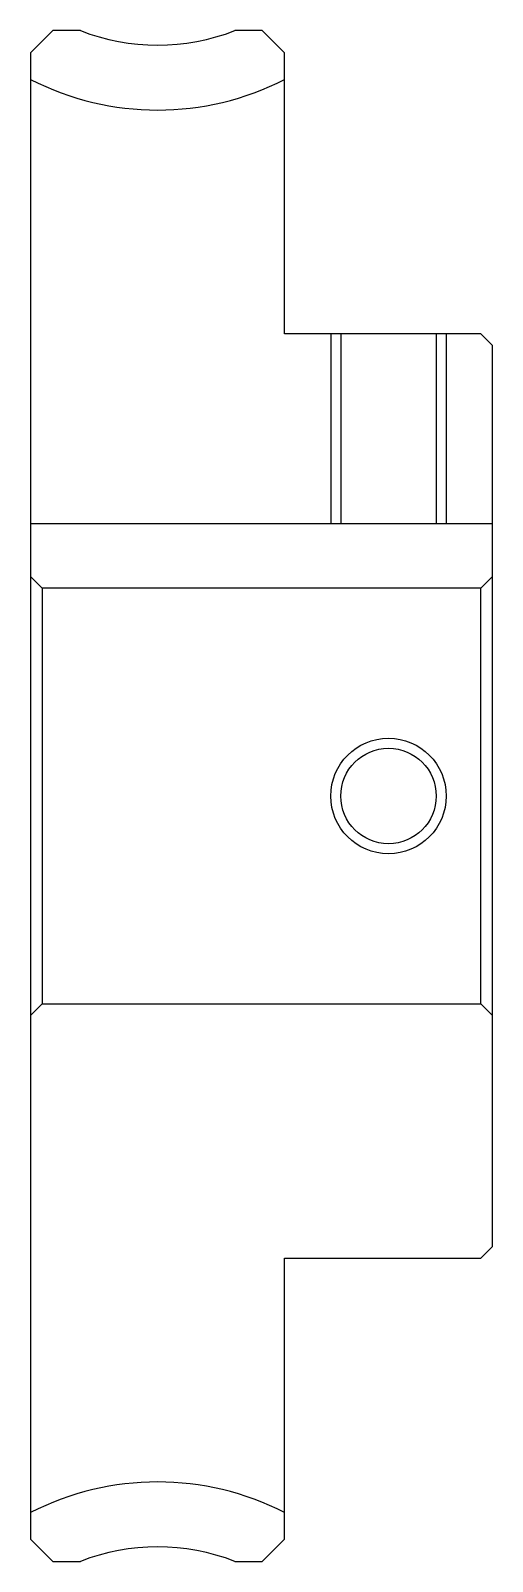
# Model space of a CAD drawing. Header units: metres. Extents: x 69 to 196, y 47 to 113.
# Drawn here: x 68.7 to 88.7, y 46.7 to 113 of the extents above.
import ezdxf

# ---------------------------------------------------------------- set-up
doc = ezdxf.new("R2010")
doc.units = ezdxf.units.M

msp = doc.modelspace()

# ---------------------------------------------------------------- linework, layer by layer
at = {"color": 4}
for p, q in [((68.709679, 91.63871), (88.709679, 91.63871)), ((88.709679, 89.338707), (88.209679, 88.838707)), ((68.709679, 70.338707), (69.209679, 70.838707)), ((88.709679, 70.338707), (88.209679, 70.838707))]:
    msp.add_line(p, q, dxfattribs=at)
for points in [[(70.867241, 112.963707), (69.677422, 112.963707), (68.709679, 111.995964), (68.709679, 70.338707)], [(79.709679, 99.838707), (79.709679, 111.995964), (78.741936, 112.963707), (77.552116, 112.963707)], [(79.709679, 59.838707), (88.209679, 59.838707), (88.709679, 60.338707), (88.709679, 99.338707), (88.209679, 99.838707), (79.709679, 99.838707)], [(81.709679, 99.838707), (81.709679, 91.63871)], [(82.144676, 99.838707), (82.144676, 91.63871)], [(86.274681, 99.838707), (86.274681, 91.63871)], [(86.709679, 99.838707), (86.709679, 91.63871)], [(68.709679, 89.338707), (69.209679, 88.838707), (69.209679, 70.838707), (88.209679, 70.838707), (88.209679, 88.838707), (69.209679, 88.838707)], [(68.709679, 70.338707), (68.709679, 47.68145), (69.677422, 46.713707), (70.867241, 46.713707)], [(77.552116, 46.713707), (78.741936, 46.713707), (79.709679, 47.68145), (79.709679, 59.838707)]]:
    msp.add_lwpolyline(points, dxfattribs=at)
at = {"color": 7}
msp.add_circle((84.209679, 79.838707), 2.5, dxfattribs=at)
at = {"color": 4}
msp.add_circle((84.209679, 79.838707), 2.065, dxfattribs=at)
for centre, radius, start, end in [((74.209679, 121.588707), 9.25, 248.81721776, 291.18278402), ((74.209679, 121.588707), 12.063, 242.87458882, 297.12541118), ((74.209679, 38.088707), 12.063, 62.87458882, 117.12541118), ((74.209679, 38.088707), 9.25, 68.81721598, 111.18278224)]:
    msp.add_arc(centre, radius, start, end, dxfattribs=at)

doc.saveas('drawing.dxf')
